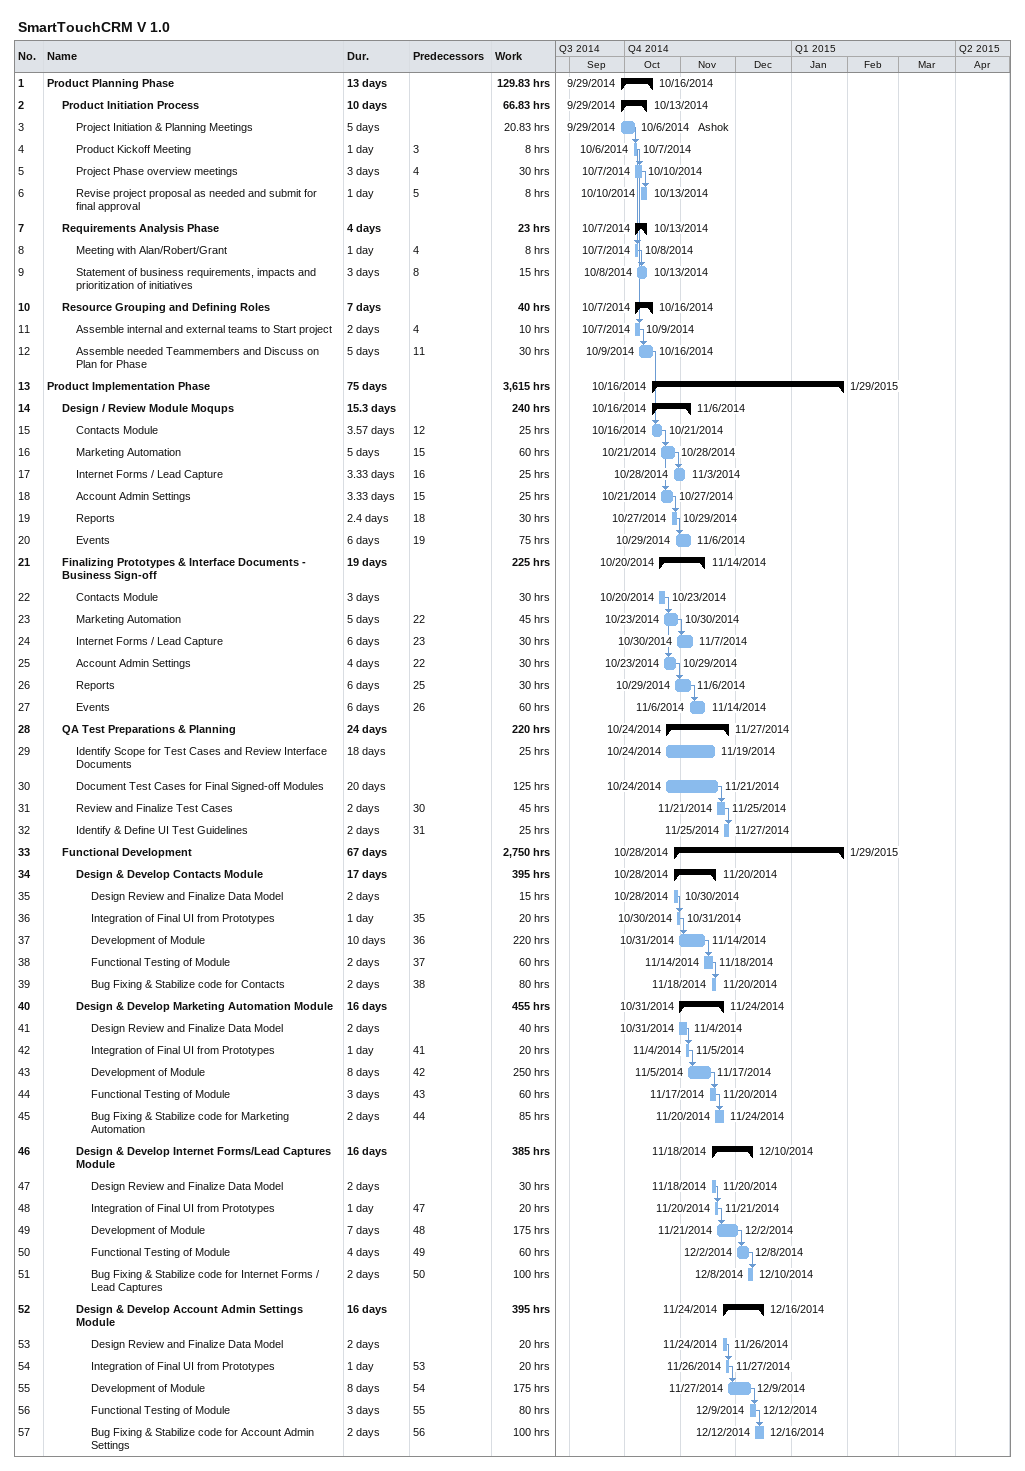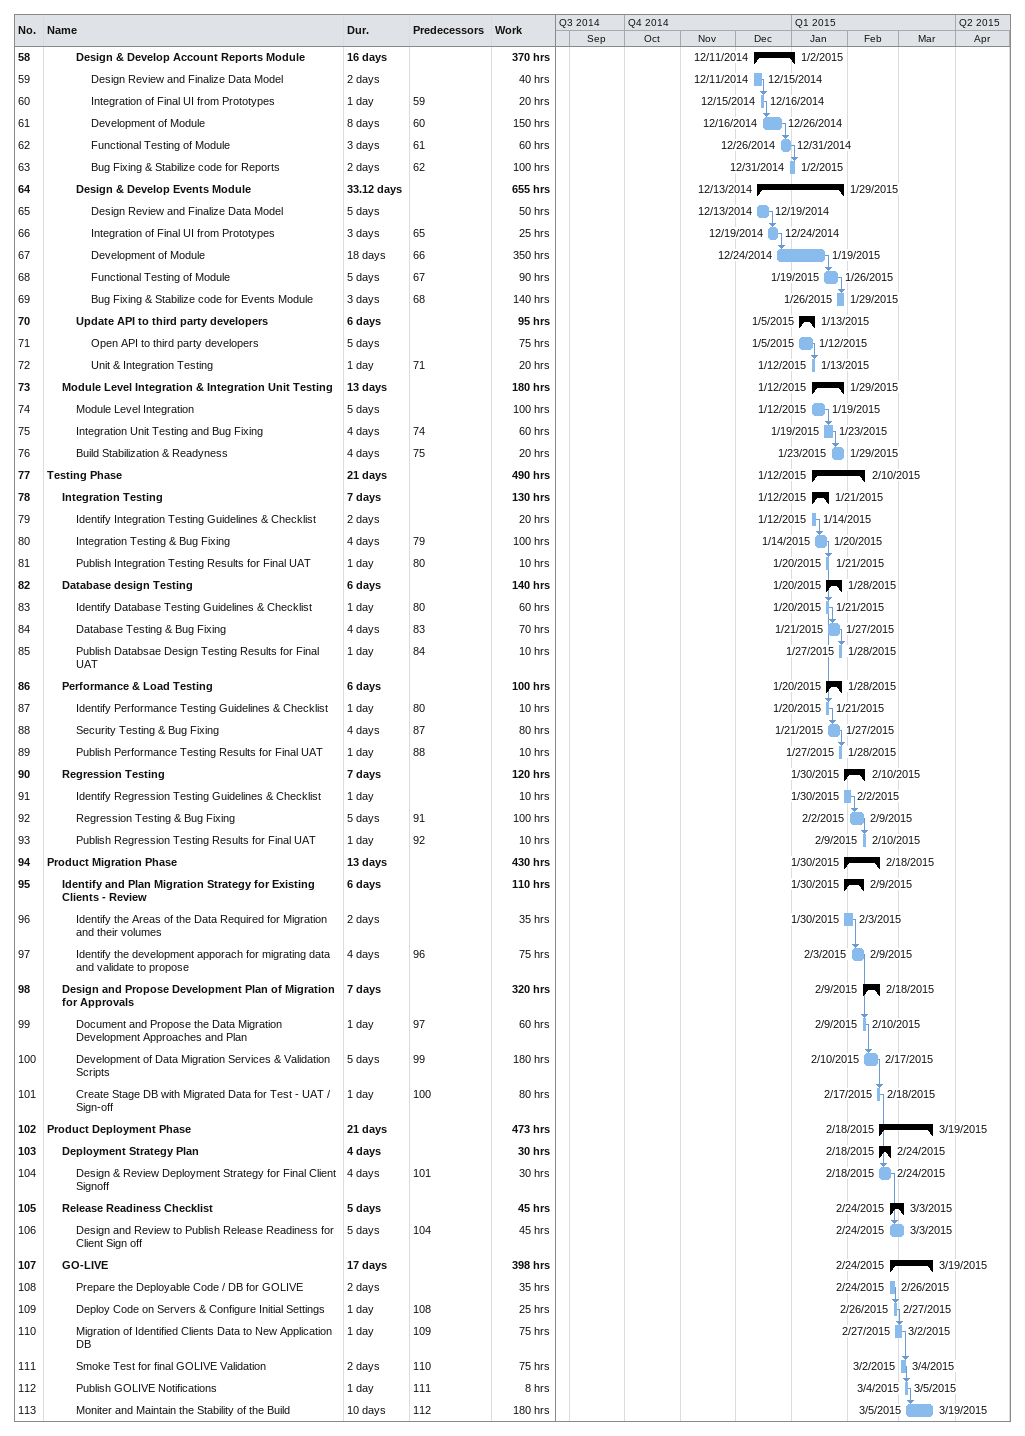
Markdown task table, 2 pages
SmartTouchCRM V 1.0

| ID | Level | Task | Duration | Start | Finish | Predecessors | Resources | Work (h) |
|---|---|---|---|---|---|---|---|---|
| 1 | 1 | **Product Planning Phase** | 13d | 2014-09-29 | 2014-10-16 |  |  | 129.83 |
| 2 | 2 | **Product Initiation Process** | 10d | 2014-09-29 | 2014-10-13 |  |  | 66.83 |
| 3 | 3 | Project Initiation & Planning Meetings | 5d | 2014-09-29 | 2014-10-06 |  | Ashok | 20.83 |
| 4 | 3 | Product Kickoff Meeting | 1d | 2014-10-06 | 2014-10-07 | 3 |  | 8 |
| 5 | 3 | Project Phase overview meetings | 3d | 2014-10-07 | 2014-10-10 | 4 |  | 30 |
| 6 | 3 | Revise project proposal as needed and submit for final approval | 1d | 2014-10-10 | 2014-10-13 | 5 |  | 8 |
| 7 | 2 | **Requirements Analysis Phase** | 4d | 2014-10-07 | 2014-10-13 |  |  | 23 |
| 8 | 3 | Meeting with Alan/Robert/Grant | 1d | 2014-10-07 | 2014-10-08 | 4 |  | 8 |
| 9 | 3 | Statement of business requirements, impacts and prioritization of initiatives | 3d | 2014-10-08 | 2014-10-13 | 8 |  | 15 |
| 10 | 2 | **Resource Grouping and Defining Roles** | 7d | 2014-10-07 | 2014-10-16 |  |  | 40 |
| 11 | 3 | Assemble internal and external teams to Start project | 2d | 2014-10-07 | 2014-10-09 | 4 |  | 10 |
| 12 | 3 | Assemble needed Teammembers and Discuss on Plan for Phase | 5d | 2014-10-09 | 2014-10-16 | 11 |  | 30 |
| 13 | 1 | **Product Implementation Phase** | 75d | 2014-10-16 | 2015-01-29 |  |  | 3615 |
| 14 | 2 | **Design / Review Module Moqups** | 15.3d | 2014-10-16 | 2014-11-06 |  |  | 240 |
| 15 | 3 | Contacts Module | 3.57d | 2014-10-16 | 2014-10-21 | 12 |  | 25 |
| 16 | 3 | Marketing Automation | 5d | 2014-10-21 | 2014-10-28 | 15 |  | 60 |
| 17 | 3 | Internet Forms / Lead Capture | 3.33d | 2014-10-28 | 2014-11-03 | 16 |  | 25 |
| 18 | 3 | Account Admin Settings | 3.33d | 2014-10-21 | 2014-10-27 | 15 |  | 25 |
| 19 | 3 | Reports | 2.4d | 2014-10-27 | 2014-10-29 | 18 |  | 30 |
| 20 | 3 | Events | 6d | 2014-10-29 | 2014-11-06 | 19 |  | 75 |
| 21 | 2 | **Finalizing Prototypes & Interface Documents - Business Sign-off** | 19d | 2014-10-20 | 2014-11-14 |  |  | 225 |
| 22 | 3 | Contacts Module | 3d | 2014-10-20 | 2014-10-23 |  |  | 30 |
| 23 | 3 | Marketing Automation | 5d | 2014-10-23 | 2014-10-30 | 22 |  | 45 |
| 24 | 3 | Internet Forms / Lead Capture | 6d | 2014-10-30 | 2014-11-07 | 23 |  | 30 |
| 25 | 3 | Account Admin Settings | 4d | 2014-10-23 | 2014-10-29 | 22 |  | 30 |
| 26 | 3 | Reports | 6d | 2014-10-29 | 2014-11-06 | 25 |  | 30 |
| 27 | 3 | Events | 6d | 2014-11-06 | 2014-11-14 | 26 |  | 60 |
| 28 | 2 | **QA Test Preparations & Planning** | 24d | 2014-10-24 | 2014-11-27 |  |  | 220 |
| 29 | 3 | Identify Scope for Test Cases and Review Interface Documents | 18d | 2014-10-24 | 2014-11-19 |  |  | 25 |
| 30 | 3 | Document Test Cases for Final Signed-off Modules | 20d | 2014-10-24 | 2014-11-21 |  |  | 125 |
| 31 | 3 | Review and Finalize Test Cases | 2d | 2014-11-21 | 2014-11-25 | 30 |  | 45 |
| 32 | 3 | Identify & Define UI Test Guidelines | 2d | 2014-11-25 | 2014-11-27 | 31 |  | 25 |
| 33 | 2 | **Functional Development** | 67d | 2014-10-28 | 2015-01-29 |  |  | 2750 |
| 34 | 3 | **Design & Develop Contacts Module** | 17d | 2014-10-28 | 2014-11-20 |  |  | 395 |
| 35 | 4 | Design Review and Finalize Data Model | 2d | 2014-10-28 | 2014-10-30 |  |  | 15 |
| 36 | 4 | Integration of Final UI from Prototypes | 1d | 2014-10-30 | 2014-10-31 | 35 |  | 20 |
| 37 | 4 | Development of Module | 10d | 2014-10-31 | 2014-11-14 | 36 |  | 220 |
| 38 | 4 | Functional Testing of Module | 2d | 2014-11-14 | 2014-11-18 | 37 |  | 60 |
| 39 | 4 | Bug Fixing & Stabilize code for Contacts | 2d | 2014-11-18 | 2014-11-20 | 38 |  | 80 |
| 40 | 3 | **Design & Develop Marketing Automation Module** | 16d | 2014-10-31 | 2014-11-24 |  |  | 455 |
| 41 | 4 | Design Review and Finalize Data Model | 2d | 2014-10-31 | 2014-11-04 |  |  | 40 |
| 42 | 4 | Integration of Final UI from Prototypes | 1d | 2014-11-04 | 2014-11-05 | 41 |  | 20 |
| 43 | 4 | Development of Module | 8d | 2014-11-05 | 2014-11-17 | 42 |  | 250 |
| 44 | 4 | Functional Testing of Module | 3d | 2014-11-17 | 2014-11-20 | 43 |  | 60 |
| 45 | 4 | Bug Fixing & Stabilize code for Marketing Automation | 2d | 2014-11-20 | 2014-11-24 | 44 |  | 85 |
| 46 | 3 | **Design & Develop Internet Forms/Lead Captures Module** | 16d | 2014-11-18 | 2014-12-10 |  |  | 385 |
| 47 | 4 | Design Review and Finalize Data Model | 2d | 2014-11-18 | 2014-11-20 |  |  | 30 |
| 48 | 4 | Integration of Final UI from Prototypes | 1d | 2014-11-20 | 2014-11-21 | 47 |  | 20 |
| 49 | 4 | Development of Module | 7d | 2014-11-21 | 2014-12-02 | 48 |  | 175 |
| 50 | 4 | Functional Testing of Module | 4d | 2014-12-02 | 2014-12-08 | 49 |  | 60 |
| 51 | 4 | Bug Fixing & Stabilize code for Internet Forms / Lead Captures | 2d | 2014-12-08 | 2014-12-10 | 50 |  | 100 |
| 52 | 3 | **Design & Develop Account Admin Settings Module** | 16d | 2014-11-24 | 2014-12-16 |  |  | 395 |
| 53 | 4 | Design Review and Finalize Data Model | 2d | 2014-11-24 | 2014-11-26 |  |  | 20 |
| 54 | 4 | Integration of Final UI from Prototypes | 1d | 2014-11-26 | 2014-11-27 | 53 |  | 20 |
| 55 | 4 | Development of Module | 8d | 2014-11-27 | 2014-12-09 | 54 |  | 175 |
| 56 | 4 | Functional Testing of Module | 3d | 2014-12-09 | 2014-12-12 | 55 |  | 80 |
| 57 | 4 | Bug Fixing & Stabilize code for Account Admin Settings | 2d | 2014-12-12 | 2014-12-16 | 56 |  | 100 |
| 58 | 3 | **Design & Develop Account Reports Module** | 16d | 2014-12-11 | 2015-01-02 |  |  | 370 |
| 59 | 4 | Design Review and Finalize Data Model | 2d | 2014-12-11 | 2014-12-15 |  |  | 40 |
| 60 | 4 | Integration of Final UI from Prototypes | 1d | 2014-12-15 | 2014-12-16 | 59 |  | 20 |
| 61 | 4 | Development of Module | 8d | 2014-12-16 | 2014-12-26 | 60 |  | 150 |
| 62 | 4 | Functional Testing of Module | 3d | 2014-12-26 | 2014-12-31 | 61 |  | 60 |
| 63 | 4 | Bug Fixing & Stabilize code for Reports | 2d | 2014-12-31 | 2015-01-02 | 62 |  | 100 |
| 64 | 3 | **Design & Develop Events Module** | 33.12d | 2014-12-13 | 2015-01-29 |  |  | 655 |
| 65 | 4 | Design Review and Finalize Data Model | 5d | 2014-12-13 | 2014-12-19 |  |  | 50 |
| 66 | 4 | Integration of Final UI from Prototypes | 3d | 2014-12-19 | 2014-12-24 | 65 |  | 25 |
| 67 | 4 | Development of Module | 18d | 2014-12-24 | 2015-01-19 | 66 |  | 350 |
| 68 | 4 | Functional Testing of Module | 5d | 2015-01-19 | 2015-01-26 | 67 |  | 90 |
| 69 | 4 | Bug Fixing & Stabilize code for Events Module | 3d | 2015-01-26 | 2015-01-29 | 68 |  | 140 |
| 70 | 3 | **Update API to third party developers** | 6d | 2015-01-05 | 2015-01-13 |  |  | 95 |
| 71 | 4 | Open API to third party developers | 5d | 2015-01-05 | 2015-01-12 |  |  | 75 |
| 72 | 4 | Unit & Integration Testing | 1d | 2015-01-12 | 2015-01-13 | 71 |  | 20 |
| 73 | 2 | **Module Level Integration & Integration Unit Testing** | 13d | 2015-01-12 | 2015-01-29 |  |  | 180 |
| 74 | 3 | Module Level Integration | 5d | 2015-01-12 | 2015-01-19 |  |  | 100 |
| 75 | 3 | Integration Unit Testing and Bug Fixing | 4d | 2015-01-19 | 2015-01-23 | 74 |  | 60 |
| 76 | 3 | Build Stabilization & Readyness | 4d | 2015-01-23 | 2015-01-29 | 75 |  | 20 |
| 77 | 1 | **Testing Phase** | 21d | 2015-01-12 | 2015-02-10 |  |  | 490 |
| 78 | 2 | **Integration Testing** | 7d | 2015-01-12 | 2015-01-21 |  |  | 130 |
| 79 | 3 | Identify Integration Testing Guidelines & Checklist | 2d | 2015-01-12 | 2015-01-14 |  |  | 20 |
| 80 | 3 | Integration Testing & Bug Fixing | 4d | 2015-01-14 | 2015-01-20 | 79 |  | 100 |
| 81 | 3 | Publish Integration Testing Results for Final UAT | 1d | 2015-01-20 | 2015-01-21 | 80 |  | 10 |
| 82 | 2 | **Database design Testing** | 6d | 2015-01-20 | 2015-01-28 |  |  | 140 |
| 83 | 3 | Identify Database Testing Guidelines & Checklist | 1d | 2015-01-20 | 2015-01-21 | 80 |  | 60 |
| 84 | 3 | Database Testing & Bug Fixing | 4d | 2015-01-21 | 2015-01-27 | 83 |  | 70 |
| 85 | 3 | Publish Databsae Design Testing Results for Final UAT | 1d | 2015-01-27 | 2015-01-28 | 84 |  | 10 |
| 86 | 2 | **Performance & Load Testing** | 6d | 2015-01-20 | 2015-01-28 |  |  | 100 |
| 87 | 3 | Identify Performance Testing Guidelines & Checklist | 1d | 2015-01-20 | 2015-01-21 | 80 |  | 10 |
| 88 | 3 | Security Testing & Bug Fixing | 4d | 2015-01-21 | 2015-01-27 | 87 |  | 80 |
| 89 | 3 | Publish Performance Testing Results for Final UAT | 1d | 2015-01-27 | 2015-01-28 | 88 |  | 10 |
| 90 | 2 | **Regression Testing** | 7d | 2015-01-30 | 2015-02-10 |  |  | 120 |
| 91 | 3 | Identify Regression Testing Guidelines & Checklist | 1d | 2015-01-30 | 2015-02-02 |  |  | 10 |
| 92 | 3 | Regression Testing & Bug Fixing | 5d | 2015-02-02 | 2015-02-09 | 91 |  | 100 |
| 93 | 3 | Publish Regression Testing Results for Final UAT | 1d | 2015-02-09 | 2015-02-10 | 92 |  | 10 |
| 94 | 1 | **Product Migration Phase** | 13d | 2015-01-30 | 2015-02-18 |  |  | 430 |
| 95 | 2 | **Identify and Plan Migration Strategy for Existing Clients - Review** | 6d | 2015-01-30 | 2015-02-09 |  |  | 110 |
| 96 | 3 | Identify the Areas of the Data Required for Migration and their volumes | 2d | 2015-01-30 | 2015-02-03 |  |  | 35 |
| 97 | 3 | Identify the development apporach for migrating data and validate to propose | 4d | 2015-02-03 | 2015-02-09 | 96 |  | 75 |
| 98 | 2 | **Design and Propose Development Plan of Migration for Approvals** | 7d | 2015-02-09 | 2015-02-18 |  |  | 320 |
| 99 | 3 | Document and Propose the Data Migration Development Approaches and Plan | 1d | 2015-02-09 | 2015-02-10 | 97 |  | 60 |
| 100 | 3 | Development of Data Migration Services & Validation Scripts | 5d | 2015-02-10 | 2015-02-17 | 99 |  | 180 |
| 101 | 3 | Create Stage DB with Migrated Data for Test - UAT / Sign-off | 1d | 2015-02-17 | 2015-02-18 | 100 |  | 80 |
| 102 | 1 | **Product Deployment Phase** | 21d | 2015-02-18 | 2015-03-19 |  |  | 473 |
| 103 | 2 | **Deployment Strategy Plan** | 4d | 2015-02-18 | 2015-02-24 |  |  | 30 |
| 104 | 3 | Design & Review Deployment Strategy for Final Client Signoff | 4d | 2015-02-18 | 2015-02-24 | 101 |  | 30 |
| 105 | 2 | **Release Readiness Checklist** | 5d | 2015-02-24 | 2015-03-03 |  |  | 45 |
| 106 | 3 | Design and Review to Publish Release Readiness for Client Sign off | 5d | 2015-02-24 | 2015-03-03 | 104 |  | 45 |
| 107 | 2 | **GO-LIVE** | 17d | 2015-02-24 | 2015-03-19 |  |  | 398 |
| 108 | 3 | Prepare the Deployable Code / DB for GOLIVE | 2d | 2015-02-24 | 2015-02-26 |  |  | 35 |
| 109 | 3 | Deploy Code on Servers & Configure Initial Settings | 1d | 2015-02-26 | 2015-02-27 | 108 |  | 25 |
| 110 | 3 | Migration of Identified Clients Data to New Application DB | 1d | 2015-02-27 | 2015-03-02 | 109 |  | 75 |
| 111 | 3 | Smoke Test for final GOLIVE Validation | 2d | 2015-03-02 | 2015-03-04 | 110 |  | 75 |
| 112 | 3 | Publish GOLIVE Notifications | 1d | 2015-03-04 | 2015-03-05 | 111 |  | 8 |
| 113 | 3 | Moniter and Maintain the Stability of the Build | 10d | 2015-03-05 | 2015-03-19 | 112 |  | 180 |
